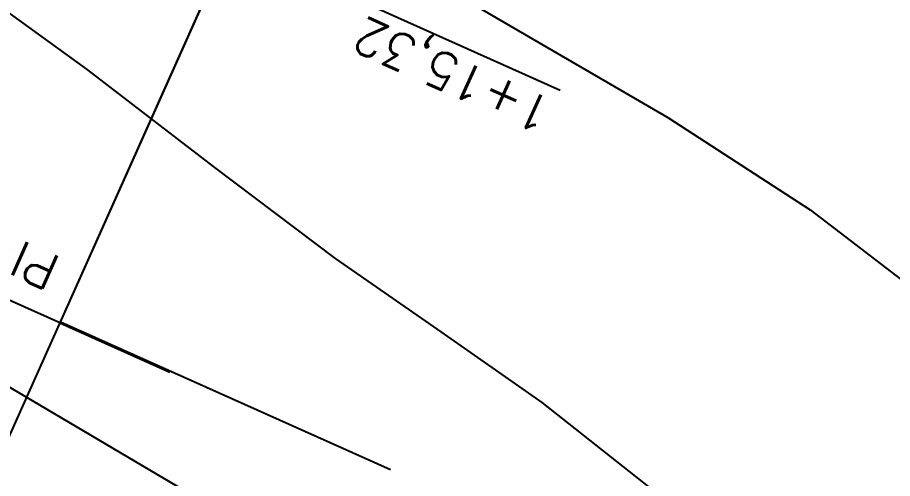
# Model space of a CAD drawing. Header units: inches. Extents: x 555647 to 1112117, y 8563097 to 17126483.
# Drawn here: x 555682.34 to 555689.6, y 8563223.68 to 8563227.5 of the extents above; entities that cross this region are included whole.
import ezdxf

# ---------------------------------------------------------------- set-up
doc = ezdxf.new("R2010")
doc.units = ezdxf.units.IN
doc.header["$MEASUREMENT"] = 0
doc.linetypes.add('CENTER', pattern=[50.8, 31.75, -6.35, 6.35, -6.35])
doc.linetypes.add('CONTINUO', pattern=[0])
for name, color, linetype in [('CurvasTG', 7, 'CONTINUO'), ('INDIC. CORTE', 3, 'CENTER'), ('MURO', 5, 'CONTINUO'), ('PN', 7, 'CONTINUO')]:
    doc.layers.add(name, color=color, linetype=linetype)
doc.styles.add('SIMPLEX', font='simplex.shx', dxfattribs={"height": 0.3})

# ---------------------------------------------------------------- blocks, each defined once
blk = doc.blocks.new('CVGFBHNJKNJMK')
at = {"color": 1}
for p, q in [((555684.1095, 8563228.1267), (555686.8477, 8563226.9012)), ((555682.7002, 8563224.9776), (555685.4385, 8563223.7522))]:
    blk.add_line(p, q, dxfattribs=at)
at = {"layer": 'INDIC. CORTE'}
blk.add_line((555680.2926, 8563219.5981), (555701.1662, 8563266.2398), dxfattribs=at)
at = {"layer": 'PN', "color": 2, "linetype": 'CONTINUO', "flags": 128}
blk.add_lwpolyline([(555698.5373, 8563260.3655), (555682.6969, 8563224.9703)], dxfattribs=at)
at = {"layer": 'PN', "color": 6, "linetype": 'CONTINUO', "flags": 128}
blk.add_lwpolyline([(555682.6968, 8563224.97), (555675.3947, 8563228.238)], dxfattribs=at)
at = {"layer": 'PN', "color": 3, "linetype": 'CONTINUO', "flags": 128}
blk.add_lwpolyline([(555682.6968, 8563224.97), (555683.6095, 8563224.5616)], dxfattribs=at)
at = {"layer": 'PN', "color": 7, "style": 'SIMPLEX'}
for s, p in [('1+15,32', (555686.8149, 8563226.8038)), ('PI-1 = 1+18,778', (555682.7185, 8563225.5081))]:
    blk.add_text(s, height=0.3, rotation=155.89003, dxfattribs=at).set_placement(p)

msp = doc.modelspace()

# ---------------------------------------------------------------- linework, layer by layer
at = {"layer": 'CurvasTG', "color": 54, "linetype": 'CONTINUO'}
for points in [[(555678.4333, 8563229.1169, 64), (555678.609, 8563229.224, 64), (555678.8074, 8563229.3372, 64), (555679.147, 8563229.522, 64), (555679.645, 8563229.7832, 64), (555680.1993, 8563230.062, 64), (555680.6784, 8563230.2836, 64), (555680.9959, 8563230.388, 64), (555681.2455, 8563230.3755, 64), (555681.5662, 8563230.2611, 64), (555682.0599, 8563230.0585, 64), (555682.6813, 8563229.7748, 64), (555683.348, 8563229.4158, 64), (555684.0056, 8563228.9872, 64), (555684.7121, 8563228.4957, 64), (555685.5532, 8563227.948, 64), (555686.5843, 8563227.3462, 64), (555687.7391, 8563226.6734, 64), (555688.9206, 8563225.908, 64), (555690.0468, 8563225.0453, 64)], [(555678.1619, 8563227.6176, 63), (555678.2238, 8563227.6547, 63), (555678.3357, 8563227.7159, 63), (555678.5774, 8563227.8437, 63), (555678.9843, 8563228.0485, 63), (555679.5025, 8563228.2662, 63), (555680.056, 8563228.4144, 63), (555680.5981, 8563228.4165, 63), (555681.1973, 8563228.2193, 63), (555681.9517, 8563227.7751, 63), (555682.9167, 8563227.0743, 63), (555683.9781, 8563226.2574, 63), (555684.9794, 8563225.5028, 63), (555685.829, 8563224.9156, 63), (555686.6961, 8563224.3091, 63), (555687.8146, 8563223.4235, 63), (555689.315, 8563222.1074, 63), (555690.9133, 8563220.6439, 63)]]:
    msp.add_polyline3d(points, dxfattribs=at)
at = {"layer": 'MURO'}
msp.add_lwpolyline([(555696.8075, 8563226.3704), (555693.2622, 8563218.364), (555685.3768, 8563222.6039), (555678.039, 8563226.9389), (555681.4564, 8563247.1737), (555681.5518, 8563249.3136), (555684.0267, 8563264.857), (555684.1219, 8563265.5933)], dxfattribs=at)

# ---------------------------------------------------------------- block references
msp.add_blockref('CVGFBHNJKNJMK', (0, 0))

doc.saveas('drawing.dxf')
